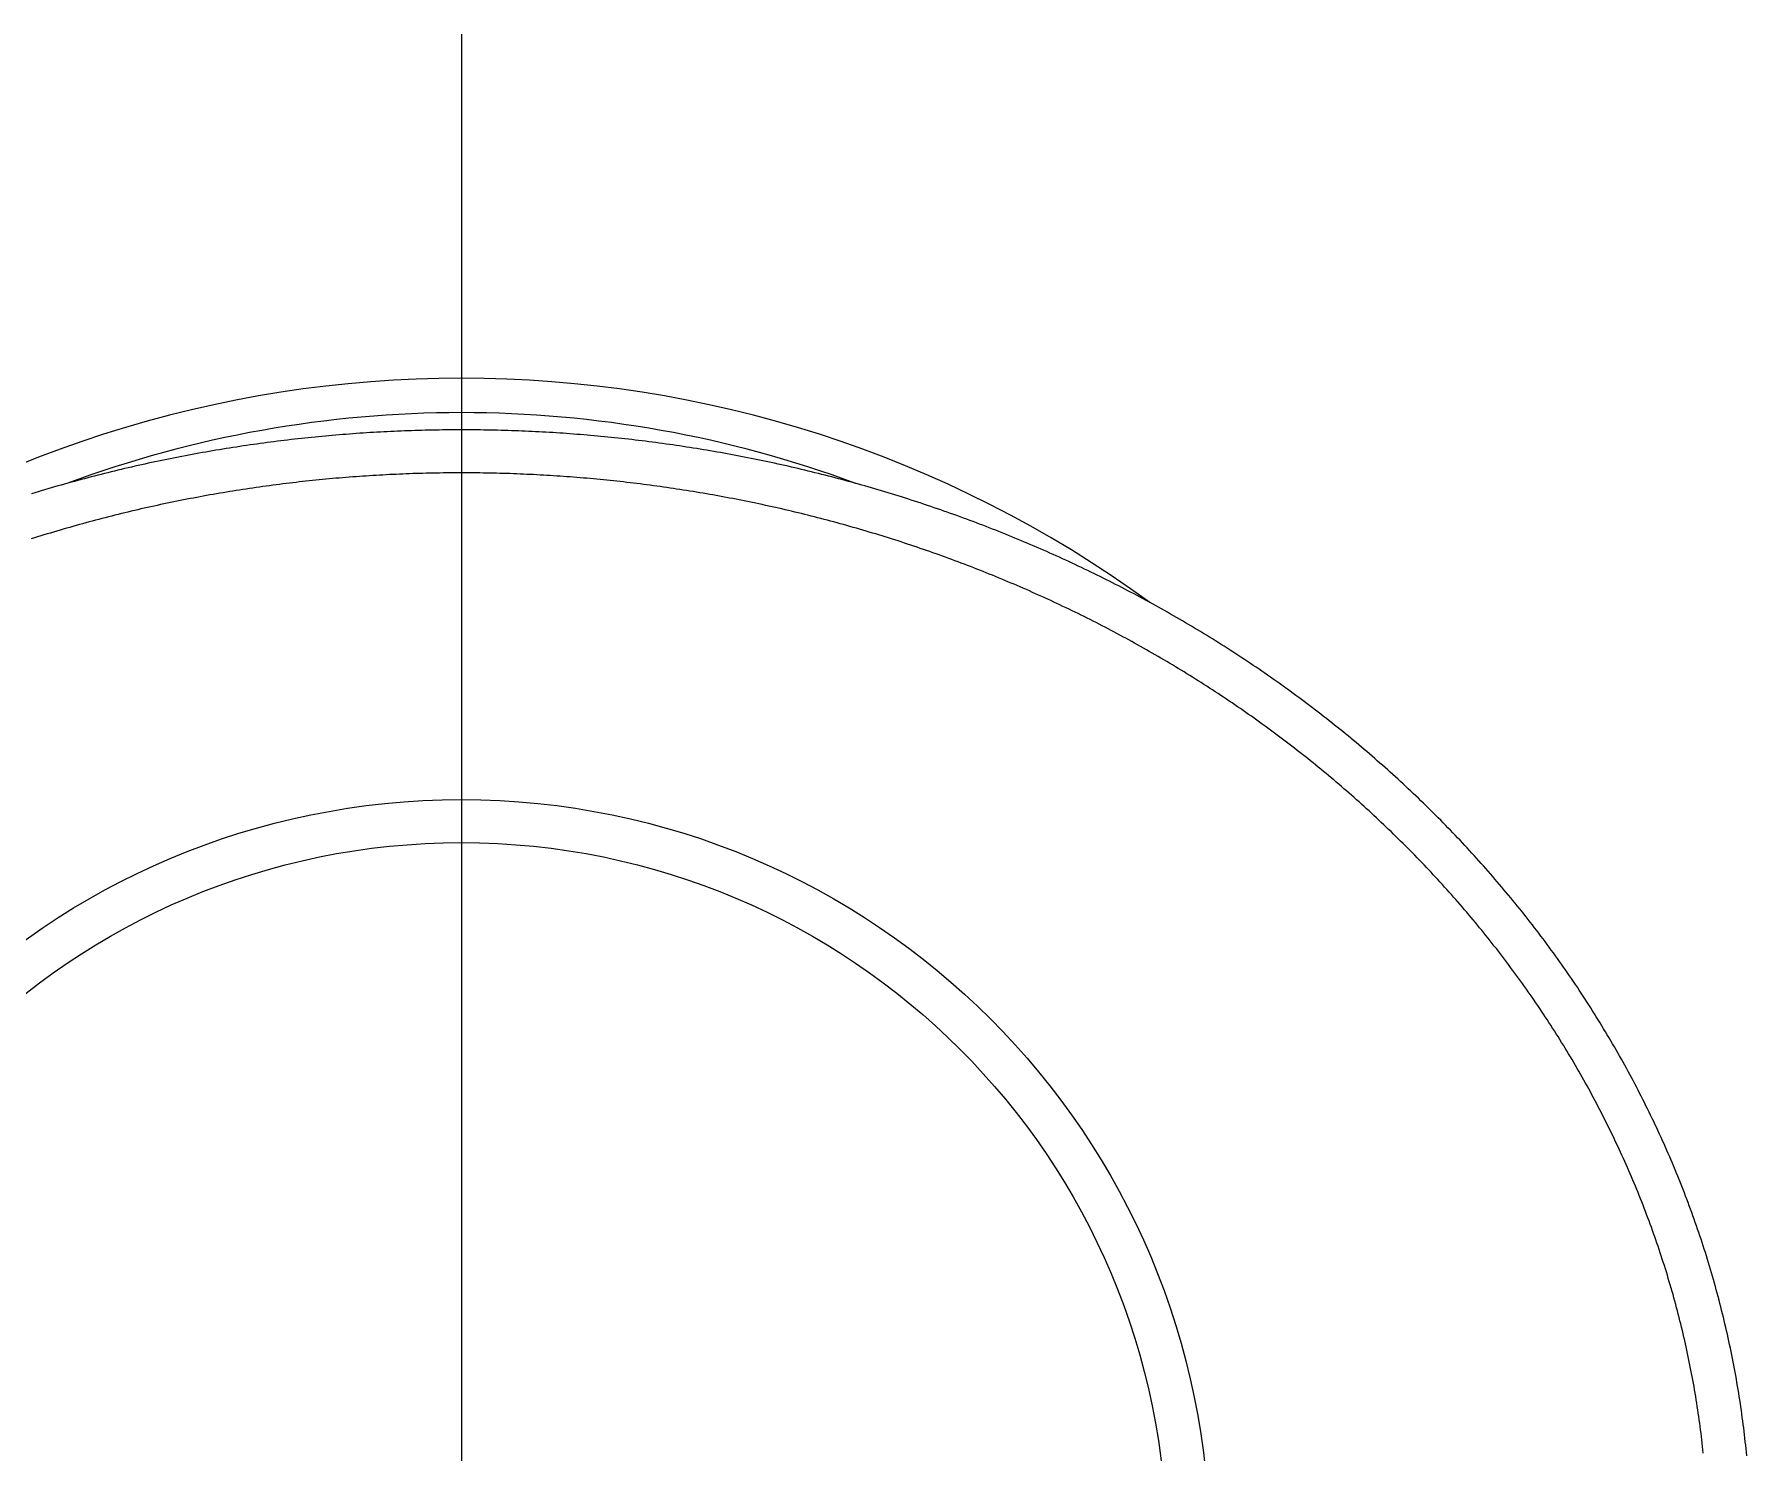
# Model space of a CAD drawing. Extents: x -10.3 to 60, y -18.9 to 31.6.
# Drawn here: x 48.04 to 58, y 23.35 to 31.6 of the extents above; entities that cross this region are included whole.
import ezdxf

# ---------------------------------------------------------------- set-up
doc = ezdxf.new("R2010")
doc.units = 0
doc.linetypes.add('CENTER', pattern=[50.8, 31.75, -6.35, 6.35, -6.35])
doc.layers.get('0').update_dxf_attribs({"linetype": 'CONTINUOUS'})
doc.layers.add('CENTER', color=1, linetype='CENTER')

msp = doc.modelspace()

# ---------------------------------------------------------------- linework, layer by layer
at = {"color": 7}
for points in [[(57.9962, 23.3353, 0), (57.9943, 23.3556, 0), (57.9922, 23.3759, 0), (57.9901, 23.3962, 0), (57.9879, 23.4166, 0), (57.9856, 23.4369, 0), (57.9833, 23.4572, 0), (57.9809, 23.4775, 0), (57.9784, 23.4978, 0), (57.9758, 23.518, 0), (57.9732, 23.5383, 0), (57.9705, 23.5586, 0), (57.9677, 23.5788, 0), (57.9648, 23.5991, 0), (57.9619, 23.6193, 0), (57.9589, 23.6396, 0), (57.9558, 23.6598, 0), (57.9527, 23.68, 0), (57.9494, 23.7002, 0), (57.9461, 23.7204, 0), (57.9428, 23.7406, 0), (57.9393, 23.7607, 0), (57.9358, 23.7809, 0), (57.9322, 23.8011, 0), (57.9285, 23.8212, 0), (57.9248, 23.8413, 0), (57.921, 23.8614, 0), (57.9171, 23.8815, 0), (57.9132, 23.9016, 0), (57.9091, 23.9217, 0), (57.9051, 23.9418, 0), (57.9009, 23.9618, 0), (57.8966, 23.9818, 0), (57.8923, 24.0019, 0), (57.888, 24.0219, 0), (57.8835, 24.0419, 0), (57.879, 24.0618, 0), (57.8744, 24.0818, 0), (57.8697, 24.1017, 0), (57.865, 24.1217, 0), (57.8602, 24.1416, 0), (57.8553, 24.1615, 0), (57.8503, 24.1814, 0), (57.8453, 24.2012, 0), (57.8402, 24.2211, 0), (57.835, 24.2409, 0), (57.8298, 24.2607, 0), (57.8245, 24.2805, 0), (57.8191, 24.3003, 0), (57.8137, 24.32, 0), (57.8082, 24.3398, 0), (57.8026, 24.3595, 0), (57.7969, 24.3792, 0), (57.7912, 24.3989, 0), (57.7854, 24.4186, 0), (57.7796, 24.4382, 0), (57.7736, 24.4578, 0), (57.7676, 24.4774, 0), (57.7616, 24.497, 0), (57.7554, 24.5166, 0), (57.7492, 24.5361, 0), (57.7429, 24.5556, 0), (57.7366, 24.5751, 0), (57.7302, 24.5946, 0), (57.7237, 24.614, 0), (57.7172, 24.6335, 0), (57.7105, 24.6529, 0), (57.7039, 24.6723, 0), (57.6971, 24.6916, 0), (57.6903, 24.711, 0), (57.6834, 24.7303, 0), (57.6764, 24.7495, 0), (57.6694, 24.7688, 0), (57.6623, 24.788, 0), (57.6552, 24.8073, 0), (57.6479, 24.8264, 0), (57.6406, 24.8456, 0), (57.6333, 24.8647, 0), (57.6258, 24.8838, 0), (57.6184, 24.9029, 0), (57.6108, 24.922, 0), (57.6032, 24.941, 0), (57.5955, 24.96, 0), (57.5877, 24.979, 0), (57.5799, 24.9979, 0), (57.572, 25.0168, 0), (57.5641, 25.0357, 0), (57.5561, 25.0546, 0), (57.548, 25.0734, 0), (57.5398, 25.0922, 0), (57.5316, 25.111, 0), (57.5234, 25.1297, 0), (57.515, 25.1485, 0), (57.5066, 25.1671, 0), (57.4982, 25.1858, 0), (57.4897, 25.2044, 0), (57.4811, 25.223, 0), (57.4724, 25.2416, 0), (57.4637, 25.2601, 0), (57.455, 25.2786, 0), (57.4461, 25.2971, 0), (57.4372, 25.3155, 0), (57.4283, 25.3339, 0), (57.4193, 25.3523, 0), (57.4102, 25.3707, 0), (57.401, 25.389, 0), (57.3918, 25.4072, 0), (57.3826, 25.4255, 0), (57.3733, 25.4437, 0), (57.3639, 25.4619, 0), (57.3545, 25.48, 0), (57.345, 25.4982, 0), (57.3354, 25.5162, 0), (57.3258, 25.5343, 0), (57.3161, 25.5523, 0), (57.3064, 25.5703, 0), (57.2966, 25.5882, 0), (57.2867, 25.6061, 0), (57.2768, 25.624, 0), (57.2669, 25.6418, 0), (57.2569, 25.6596, 0), (57.2468, 25.6774, 0), (57.2366, 25.6951, 0), (57.2265, 25.7128, 0), (57.2162, 25.7305, 0), (57.2059, 25.7481, 0), (57.1955, 25.7657, 0), (57.1851, 25.7833, 0), (57.1746, 25.8008, 0), (57.1641, 25.8182, 0), (57.1535, 25.8357, 0), (57.1429, 25.8531, 0), (57.1322, 25.8704, 0), (57.1214, 25.8878, 0), (57.1106, 25.9051, 0), (57.0998, 25.9223, 0), (57.0889, 25.9395, 0), (57.0779, 25.9567, 0), (57.0669, 25.9738, 0), (57.0558, 25.9909, 0), (57.0447, 26.0079, 0), (57.0335, 26.025, 0), (57.0223, 26.0419, 0), (57.011, 26.0589, 0), (56.9997, 26.0757, 0), (56.9883, 26.0926, 0), (56.9768, 26.1094, 0), (56.9654, 26.1262, 0), (56.9538, 26.1429, 0), (56.9422, 26.1596, 0), (56.9306, 26.1763, 0), (56.9189, 26.1929, 0), (56.9072, 26.2095, 0), (56.8954, 26.226, 0), (56.8835, 26.2425, 0), (56.8716, 26.259, 0), (56.8597, 26.2754, 0), (56.8477, 26.2918, 0), (56.8356, 26.3081, 0), (56.8235, 26.3244, 0), (56.8114, 26.3407, 0), (56.7992, 26.3569, 0), (56.787, 26.373, 0), (56.7747, 26.3892, 0), (56.7623, 26.4053, 0), (56.7499, 26.4213, 0), (56.7375, 26.4374, 0), (56.725, 26.4533, 0), (56.7125, 26.4693, 0), (56.6999, 26.4852, 0), (56.6873, 26.501, 0), (56.6746, 26.5168, 0), (56.6619, 26.5326, 0), (56.6491, 26.5483, 0), (56.6363, 26.564, 0), (56.6234, 26.5797, 0), (56.6105, 26.5953, 0), (56.5975, 26.6109, 0), (56.5845, 26.6264, 0), (56.5715, 26.6419, 0), (56.5584, 26.6573, 0), (56.5452, 26.6727, 0), (56.532, 26.6881, 0), (56.5188, 26.7034, 0), (56.5055, 26.7187, 0), (56.4922, 26.7339, 0), (56.4788, 26.7491, 0), (56.4654, 26.7643, 0), (56.4519, 26.7794, 0), (56.4384, 26.7945, 0), (56.4248, 26.8095, 0), (56.4112, 26.8245, 0), (56.3976, 26.8395, 0), (56.3839, 26.8544, 0), (56.3702, 26.8692, 0), (56.3564, 26.8841, 0), (56.3426, 26.8989, 0), (56.3287, 26.9136, 0), (56.3148, 26.9283, 0), (56.3009, 26.943, 0), (56.2869, 26.9576, 0), (56.2728, 26.9722, 0), (56.2587, 26.9867, 0), (56.2446, 27.0012, 0), (56.2305, 27.0156, 0), (56.2163, 27.03, 0), (56.202, 27.0444, 0), (56.1877, 27.0587, 0), (56.1734, 27.073, 0), (56.159, 27.0872, 0), (56.1446, 27.1014, 0), (56.1301, 27.1156, 0), (56.1156, 27.1297, 0), (56.1011, 27.1438, 0), (56.0865, 27.1578, 0), (56.0719, 27.1718, 0), (56.0572, 27.1857, 0), (56.0425, 27.1996, 0), (56.0278, 27.2135, 0), (56.013, 27.2273, 0), (55.9982, 27.2411, 0), (55.9833, 27.2548, 0), (55.9684, 27.2685, 0), (55.9535, 27.2821, 0), (55.9385, 27.2957, 0), (55.9235, 27.3093, 0), (55.9084, 27.3228, 0), (55.8933, 27.3362, 0), (55.8782, 27.3497, 0), (55.863, 27.363, 0), (55.8478, 27.3764, 0), (55.8325, 27.3897, 0), (55.8172, 27.4029, 0), (55.8019, 27.4161, 0), (55.7865, 27.4293, 0), (55.7711, 27.4424, 0), (55.7557, 27.4555, 0), (55.7402, 27.4685, 0), (55.7247, 27.4815, 0), (55.7092, 27.4944, 0), (55.6936, 27.5073, 0), (55.678, 27.5202, 0), (55.6623, 27.533, 0), (55.6466, 27.5458, 0), (55.6309, 27.5585, 0), (55.6151, 27.5712, 0), (55.5993, 27.5838, 0), (55.5835, 27.5964, 0), (55.5676, 27.6089, 0), (55.5517, 27.6214, 0), (55.5358, 27.6339, 0), (55.5198, 27.6463, 0), (55.5038, 27.6587, 0), (55.4877, 27.671, 0), (55.4716, 27.6833, 0), (55.4555, 27.6955, 0), (55.4394, 27.7077, 0), (55.4232, 27.7198, 0), (55.407, 27.7319, 0), (55.3907, 27.744, 0), (55.3745, 27.756, 0), (55.3582, 27.768, 0), (55.3418, 27.7799, 0), (55.3254, 27.7918, 0), (55.309, 27.8036, 0), (55.2926, 27.8154, 0), (55.2761, 27.8271, 0), (55.2596, 27.8388, 0), (55.2431, 27.8504, 0), (55.2265, 27.862, 0), (55.2099, 27.8736, 0), (55.1933, 27.8851, 0), (55.1766, 27.8966, 0), (55.1599, 27.908, 0), (55.1432, 27.9194, 0), (55.1264, 27.9307, 0), (55.1096, 27.942, 0), (55.0928, 27.9532, 0), (55.076, 27.9644, 0), (55.0591, 27.9755, 0), (55.0422, 27.9866, 0), (55.0253, 27.9977, 0), (55.0083, 28.0087, 0), (54.9913, 28.0196, 0), (54.9743, 28.0306, 0), (54.9573, 28.0414, 0), (54.9402, 28.0522, 0), (54.9231, 28.063, 0), (54.906, 28.0737, 0), (54.8888, 28.0844, 0), (54.8716, 28.0951, 0), (54.8544, 28.1056, 0), (54.8372, 28.1162, 0), (54.8199, 28.1267, 0), (54.8026, 28.1371, 0), (54.7853, 28.1475, 0), (54.7679, 28.1579, 0), (54.7506, 28.1682, 0), (54.7332, 28.1785, 0), (54.7157, 28.1887, 0), (54.6983, 28.1989, 0), (54.6808, 28.209, 0), (54.6633, 28.2191, 0), (54.6458, 28.2291, 0), (54.6282, 28.2391, 0), (54.6106, 28.249, 0), (54.593, 28.2589, 0), (54.5754, 28.2687, 0), (54.5577, 28.2785, 0), (54.5401, 28.2883, 0), (54.5224, 28.298, 0), (54.5046, 28.3077, 0), (54.4869, 28.3173, 0), (54.4691, 28.3268, 0), (54.4513, 28.3364, 0), (54.4335, 28.3458, 0), (54.4157, 28.3552, 0), (54.3978, 28.3646, 0), (54.3799, 28.374, 0), (54.362, 28.3832, 0), (54.3441, 28.3925, 0), (54.3261, 28.4017, 0), (54.3081, 28.4108, 0), (54.2901, 28.4199, 0), (54.2721, 28.4289, 0), (54.2541, 28.4379, 0), (54.236, 28.4469, 0), (54.2179, 28.4558, 0), (54.1998, 28.4647, 0), (54.1817, 28.4735, 0), (54.1636, 28.4822, 0), (54.1454, 28.491, 0), (54.1272, 28.4996, 0), (54.109, 28.5083, 0), (54.0908, 28.5168, 0), (54.0725, 28.5254, 0), (54.0542, 28.5338, 0), (54.036, 28.5423, 0), (54.0177, 28.5507, 0), (53.9993, 28.559, 0), (53.981, 28.5673, 0), (53.9626, 28.5756, 0), (53.9442, 28.5837, 0), (53.9258, 28.5919, 0), (53.9074, 28.6, 0), (53.889, 28.6081, 0), (53.8705, 28.6161, 0), (53.8521, 28.624, 0), (53.8336, 28.6319, 0), (53.8151, 28.6398, 0), (53.7965, 28.6476, 0), (53.778, 28.6554, 0), (53.7594, 28.6631, 0), (53.7408, 28.6708, 0), (53.7222, 28.6785, 0), (53.7036, 28.686, 0), (53.685, 28.6936, 0), (53.6663, 28.7011, 0), (53.6477, 28.7085, 0), (53.629, 28.7159, 0), (53.6103, 28.7233, 0), (53.5915, 28.7306, 0), (53.5728, 28.7378, 0), (53.554, 28.7451, 0), (53.5353, 28.7522, 0), (53.5165, 28.7593, 0), (53.4977, 28.7664, 0), (53.4789, 28.7734, 0), (53.46, 28.7804, 0), (53.4412, 28.7873, 0), (53.4223, 28.7942, 0), (53.4034, 28.8011, 0), (53.3845, 28.8079, 0), (53.3656, 28.8146, 0), (53.3467, 28.8213, 0), (53.3277, 28.828, 0), (53.3087, 28.8346, 0), (53.2898, 28.8411, 0), (53.2708, 28.8476, 0), (53.2518, 28.8541, 0), (53.2327, 28.8605, 0), (53.2137, 28.8669, 0), (53.1946, 28.8732, 0), (53.1756, 28.8795, 0), (53.1565, 28.8857, 0), (53.1374, 28.8919, 0), (53.1183, 28.898, 0), (53.0991, 28.9041, 0), (53.08, 28.9102, 0), (53.0608, 28.9162, 0), (53.0417, 28.9221, 0), (53.0225, 28.928, 0), (53.0033, 28.9339, 0), (52.9841, 28.9397, 0), (52.9649, 28.9455, 0), (52.9456, 28.9512, 0), (52.9264, 28.9569, 0), (52.9071, 28.9625, 0), (52.8878, 28.9681, 0), (52.8685, 28.9736, 0), (52.8492, 28.9791, 0), (52.8299, 28.9845, 0), (52.8106, 28.9899, 0), (52.7913, 28.9953, 0), (52.7719, 29.0006, 0), (52.7525, 29.0058, 0), (52.7332, 29.011, 0), (52.7138, 29.0162, 0), (52.6944, 29.0213, 0), (52.675, 29.0264, 0), (52.6555, 29.0314, 0), (52.6361, 29.0364, 0), (52.6166, 29.0413, 0), (52.5972, 29.0462, 0), (52.5777, 29.051, 0), (52.5582, 29.0558, 0), (52.5387, 29.0605, 0), (52.5192, 29.0652, 0), (52.4997, 29.0699, 0), (52.4802, 29.0745, 0), (52.4607, 29.079, 0), (52.4411, 29.0835, 0), (52.4216, 29.088, 0), (52.402, 29.0924, 0), (52.3824, 29.0968, 0), (52.3628, 29.1011, 0), (52.3432, 29.1054, 0), (52.3236, 29.1096, 0), (52.304, 29.1138, 0), (52.2844, 29.1179, 0), (52.2647, 29.122, 0), (52.2451, 29.1261, 0), (52.2254, 29.1301, 0), (52.2058, 29.134, 0), (52.1861, 29.1379, 0), (52.1664, 29.1418, 0), (52.1467, 29.1456, 0), (52.127, 29.1494, 0), (52.1073, 29.1531, 0), (52.0876, 29.1568, 0), (52.0678, 29.1604, 0), (52.0481, 29.164, 0), (52.0284, 29.1675, 0), (52.0086, 29.171, 0), (51.9889, 29.1744, 0), (51.9691, 29.1778, 0), (51.9493, 29.1812, 0), (51.9295, 29.1845, 0), (51.9097, 29.1877, 0), (51.8899, 29.1909, 0), (51.8701, 29.1941, 0), (51.8503, 29.1972, 0), (51.8305, 29.2003, 0), (51.8107, 29.2033, 0), (51.7908, 29.2063, 0), (51.771, 29.2092, 0), (51.7511, 29.2121, 0), (51.7313, 29.2149, 0), (51.7114, 29.2177, 0), (51.6915, 29.2204, 0), (51.6717, 29.2231, 0), (51.6518, 29.2258, 0), (51.6319, 29.2284, 0), (51.612, 29.231, 0), (51.5921, 29.2335, 0), (51.5722, 29.2359, 0), (51.5523, 29.2383, 0), (51.5324, 29.2407, 0), (51.5124, 29.243, 0), (51.4925, 29.2453, 0), (51.4726, 29.2476, 0), (51.4526, 29.2497, 0), (51.4327, 29.2519, 0), (51.4128, 29.254, 0), (51.3928, 29.256, 0), (51.3728, 29.258, 0), (51.3529, 29.26, 0), (51.3329, 29.2619, 0), (51.3129, 29.2637, 0), (51.293, 29.2655, 0), (51.273, 29.2673, 0), (51.253, 29.269, 0), (51.233, 29.2707, 0), (51.213, 29.2723, 0), (51.193, 29.2739, 0), (51.173, 29.2754, 0), (51.153, 29.2769, 0), (51.133, 29.2784, 0), (51.113, 29.2798, 0), (51.093, 29.2811, 0), (51.073, 29.2824, 0), (51.053, 29.2837, 0), (51.0329, 29.2849, 0), (51.0129, 29.286, 0), (50.9929, 29.2872, 0), (50.9729, 29.2882, 0), (50.9528, 29.2893, 0), (50.9328, 29.2902, 0), (50.9127, 29.2912, 0), (50.8927, 29.292, 0), (50.8727, 29.2929, 0), (50.8526, 29.2937, 0), (50.8326, 29.2944, 0), (50.8125, 29.2951, 0), (50.7925, 29.2958, 0), (50.7724, 29.2964, 0), (50.7524, 29.2969, 0), (50.7323, 29.2974, 0), (50.7123, 29.2979, 0), (50.6922, 29.2983, 0), (50.6722, 29.2987, 0), (50.6521, 29.299, 0), (50.632, 29.2993, 0), (50.612, 29.2995, 0), (50.5919, 29.2997, 0), (50.5719, 29.2999, 0), (50.5518, 29.2999, 0), (50.5318, 29.3, 0), (50.5117, 29.3, 0), (50.4916, 29.2999, 0), (50.4716, 29.2999, 0), (50.4515, 29.2997, 0), (50.4315, 29.2995, 0), (50.4114, 29.2993, 0), (50.3913, 29.299, 0), (50.3713, 29.2987, 0), (50.3512, 29.2983, 0), (50.3312, 29.2979, 0), (50.3111, 29.2974, 0), (50.2911, 29.2969, 0), (50.271, 29.2964, 0), (50.251, 29.2958, 0), (50.2309, 29.2951, 0), (50.2109, 29.2944, 0), (50.1908, 29.2937, 0), (50.1708, 29.2929, 0), (50.1507, 29.292, 0), (50.1307, 29.2912, 0), (50.1107, 29.2902, 0), (50.0906, 29.2893, 0), (50.0706, 29.2882, 0), (50.0506, 29.2872, 0), (50.0305, 29.286, 0), (50.0105, 29.2849, 0), (49.9905, 29.2837, 0), (49.9705, 29.2824, 0), (49.9505, 29.2811, 0), (49.9304, 29.2798, 0), (49.9104, 29.2784, 0), (49.8904, 29.2769, 0), (49.8704, 29.2754, 0), (49.8504, 29.2739, 0), (49.8304, 29.2723, 0), (49.8104, 29.2707, 0), (49.7904, 29.269, 0), (49.7705, 29.2673, 0), (49.7505, 29.2655, 0), (49.7305, 29.2637, 0), (49.7105, 29.2619, 0), (49.6906, 29.26, 0), (49.6706, 29.258, 0), (49.6506, 29.256, 0), (49.6307, 29.254, 0), (49.6107, 29.2519, 0), (49.5908, 29.2497, 0), (49.5709, 29.2475, 0), (49.5509, 29.2453, 0), (49.531, 29.243, 0), (49.5111, 29.2407, 0), (49.4912, 29.2383, 0), (49.4712, 29.2359, 0), (49.4513, 29.2335, 0), (49.4314, 29.231, 0), (49.4115, 29.2284, 0), (49.3917, 29.2258, 0), (49.3718, 29.2231, 0), (49.3519, 29.2204, 0), (49.332, 29.2177, 0), (49.3122, 29.2149, 0), (49.2923, 29.2121, 0), (49.2725, 29.2092, 0), (49.2526, 29.2063, 0), (49.2328, 29.2033, 0), (49.213, 29.2003, 0), (49.1931, 29.1972, 0), (49.1733, 29.1941, 0), (49.1535, 29.1909, 0), (49.1337, 29.1877, 0), (49.1139, 29.1845, 0), (49.0941, 29.1812, 0), (49.0744, 29.1778, 0), (49.0546, 29.1744, 0), (49.0348, 29.171, 0), (49.0151, 29.1675, 0), (48.9953, 29.164, 0), (48.9756, 29.1604, 0), (48.9559, 29.1568, 0), (48.9362, 29.1531, 0), (48.9164, 29.1494, 0), (48.8967, 29.1456, 0), (48.877, 29.1418, 0), (48.8574, 29.1379, 0), (48.8377, 29.134, 0), (48.818, 29.1301, 0), (48.7984, 29.1261, 0), (48.7787, 29.122, 0), (48.7591, 29.1179, 0), (48.7395, 29.1138, 0), (48.7198, 29.1096, 0), (48.7002, 29.1054, 0), (48.6806, 29.1011, 0), (48.661, 29.0968, 0), (48.6415, 29.0924, 0), (48.6219, 29.088, 0), (48.6023, 29.0835, 0), (48.5828, 29.079, 0), (48.5633, 29.0745, 0), (48.5437, 29.0699, 0), (48.5242, 29.0652, 0), (48.5047, 29.0605, 0), (48.4852, 29.0558, 0), (48.4657, 29.051, 0), (48.4463, 29.0462, 0), (48.4268, 29.0413, 0), (48.4074, 29.0364, 0), (48.3879, 29.0314, 0), (48.3685, 29.0264, 0), (48.3491, 29.0213, 0), (48.3297, 29.0162, 0), (48.3103, 29.011, 0), (48.2909, 29.0058, 0), (48.2715, 29.0006, 0), (48.2522, 28.9953, 0), (48.2329, 28.9899, 0), (48.2135, 28.9845, 0), (48.1942, 28.9791, 0), (48.1749, 28.9736, 0), (48.1556, 28.9681, 0), (48.1363, 28.9625, 0), (48.1171, 28.9569, 0), (48.0978, 28.9512, 0), (48.0786, 28.9455, 0), (48.0594, 28.9397, 0), (48.0402, 28.9339, 0), (48.021, 28.928, 0)], [(57.7435, 23.3504, 0), (57.7415, 23.3698, 0), (57.7394, 23.3892, 0), (57.7372, 23.4086, 0), (57.735, 23.4281, 0), (57.7327, 23.4475, 0), (57.7303, 23.4668, 0), (57.7279, 23.4862, 0), (57.7253, 23.5056, 0), (57.7227, 23.525, 0), (57.7201, 23.5444, 0), (57.7173, 23.5637, 0), (57.7145, 23.5831, 0), (57.7117, 23.6024, 0), (57.7087, 23.6217, 0), (57.7057, 23.6411, 0), (57.7026, 23.6604, 0), (57.6995, 23.6797, 0), (57.6963, 23.699, 0), (57.693, 23.7183, 0), (57.6896, 23.7375, 0), (57.6862, 23.7568, 0), (57.6827, 23.7761, 0), (57.6791, 23.7953, 0), (57.6754, 23.8145, 0), (57.6717, 23.8338, 0), (57.668, 23.853, 0), (57.6641, 23.8722, 0), (57.6602, 23.8913, 0), (57.6562, 23.9105, 0), (57.6522, 23.9297, 0), (57.648, 23.9488, 0), (57.6438, 23.968, 0), (57.6396, 23.9871, 0), (57.6352, 24.0062, 0), (57.6309, 24.0253, 0), (57.6264, 24.0444, 0), (57.6219, 24.0634, 0), (57.6173, 24.0825, 0), (57.6126, 24.1015, 0), (57.6078, 24.1205, 0), (57.603, 24.1395, 0), (57.5982, 24.1585, 0), (57.5932, 24.1775, 0), (57.5882, 24.1964, 0), (57.5832, 24.2154, 0), (57.578, 24.2343, 0), (57.5728, 24.2532, 0), (57.5675, 24.2721, 0), (57.5622, 24.291, 0), (57.5568, 24.3098, 0), (57.5513, 24.3286, 0), (57.5458, 24.3475, 0), (57.5401, 24.3663, 0), (57.5345, 24.385, 0), (57.5287, 24.4038, 0), (57.5229, 24.4225, 0), (57.517, 24.4413, 0), (57.5111, 24.46, 0), (57.5051, 24.4786, 0), (57.499, 24.4973, 0), (57.4929, 24.5159, 0), (57.4867, 24.5346, 0), (57.4804, 24.5532, 0), (57.4741, 24.5717, 0), (57.4677, 24.5903, 0), (57.4612, 24.6088, 0), (57.4547, 24.6273, 0), (57.4481, 24.6458, 0), (57.4414, 24.6643, 0), (57.4347, 24.6827, 0), (57.4279, 24.7012, 0), (57.421, 24.7196, 0), (57.4141, 24.7379, 0), (57.4071, 24.7563, 0), (57.4001, 24.7746, 0), (57.393, 24.7929, 0), (57.3858, 24.8112, 0), (57.3786, 24.8294, 0), (57.3713, 24.8477, 0), (57.3639, 24.8659, 0), (57.3565, 24.884, 0), (57.349, 24.9022, 0), (57.3414, 24.9203, 0), (57.3338, 24.9384, 0), (57.3261, 24.9565, 0), (57.3184, 24.9745, 0), (57.3106, 24.9925, 0), (57.3027, 25.0105, 0), (57.2948, 25.0285, 0), (57.2868, 25.0464, 0), (57.2788, 25.0643, 0), (57.2707, 25.0822, 0), (57.2625, 25.1001, 0), (57.2543, 25.1179, 0), (57.246, 25.1357, 0), (57.2376, 25.1534, 0), (57.2292, 25.1712, 0), (57.2208, 25.1889, 0), (57.2122, 25.2066, 0), (57.2036, 25.2242, 0), (57.195, 25.2418, 0), (57.1863, 25.2594, 0), (57.1775, 25.277, 0), (57.1687, 25.2945, 0), (57.1598, 25.312, 0), (57.1509, 25.3295, 0), (57.1419, 25.3469, 0), (57.1329, 25.3643, 0), (57.1237, 25.3817, 0), (57.1146, 25.399, 0), (57.1054, 25.4164, 0), (57.0961, 25.4336, 0), (57.0867, 25.4509, 0), (57.0774, 25.4681, 0), (57.0679, 25.4853, 0), (57.0584, 25.5024, 0), (57.0488, 25.5195, 0), (57.0392, 25.5366, 0), (57.0296, 25.5537, 0), (57.0198, 25.5707, 0), (57.01, 25.5877, 0), (57.0002, 25.6046, 0), (56.9903, 25.6215, 0), (56.9804, 25.6384, 0), (56.9704, 25.6553, 0), (56.9603, 25.6721, 0), (56.9502, 25.6888, 0), (56.9401, 25.7056, 0), (56.9298, 25.7223, 0), (56.9196, 25.739, 0), (56.9092, 25.7556, 0), (56.8989, 25.7722, 0), (56.8884, 25.7887, 0), (56.878, 25.8053, 0), (56.8674, 25.8218, 0), (56.8569, 25.8382, 0), (56.8462, 25.8546, 0), (56.8355, 25.871, 0), (56.8248, 25.8873, 0), (56.814, 25.9036, 0), (56.8032, 25.9199, 0), (56.7923, 25.9361, 0), (56.7814, 25.9523, 0), (56.7704, 25.9685, 0), (56.7593, 25.9846, 0), (56.7482, 26.0007, 0), (56.7371, 26.0167, 0), (56.7259, 26.0327, 0), (56.7147, 26.0487, 0), (56.7034, 26.0646, 0), (56.6921, 26.0805, 0), (56.6807, 26.0964, 0), (56.6692, 26.1122, 0), (56.6578, 26.128, 0), (56.6462, 26.1437, 0), (56.6346, 26.1594, 0), (56.623, 26.1751, 0), (56.6113, 26.1907, 0), (56.5996, 26.2063, 0), (56.5878, 26.2219, 0), (56.576, 26.2374, 0), (56.5642, 26.2529, 0), (56.5522, 26.2683, 0), (56.5403, 26.2837, 0), (56.5283, 26.2991, 0), (56.5162, 26.3144, 0), (56.5041, 26.3297, 0), (56.492, 26.3449, 0), (56.4798, 26.3602, 0), (56.4675, 26.3753, 0), (56.4552, 26.3905, 0), (56.4429, 26.4056, 0), (56.4305, 26.4206, 0), (56.4181, 26.4356, 0), (56.4056, 26.4506, 0), (56.3931, 26.4656, 0), (56.3805, 26.4805, 0), (56.3679, 26.4953, 0), (56.3553, 26.5102, 0), (56.3426, 26.5249, 0), (56.3298, 26.5397, 0), (56.3171, 26.5544, 0), (56.3042, 26.5691, 0), (56.2913, 26.5837, 0), (56.2784, 26.5983, 0), (56.2655, 26.6129, 0), (56.2525, 26.6274, 0), (56.2394, 26.6418, 0), (56.2263, 26.6563, 0), (56.2132, 26.6707, 0), (56.2, 26.685, 0), (56.1868, 26.6994, 0), (56.1735, 26.7136, 0), (56.1602, 26.7279, 0), (56.1468, 26.7421, 0), (56.1334, 26.7562, 0), (56.12, 26.7704, 0), (56.1065, 26.7844, 0), (56.093, 26.7985, 0), (56.0794, 26.8125, 0), (56.0658, 26.8264, 0), (56.0522, 26.8404, 0), (56.0385, 26.8542, 0), (56.0248, 26.8681, 0), (56.011, 26.8819, 0), (55.9972, 26.8957, 0), (55.9833, 26.9094, 0), (55.9694, 26.9231, 0), (55.9555, 26.9367, 0), (55.9415, 26.9503, 0), (55.9275, 26.9639, 0), (55.9135, 26.9774, 0), (55.8994, 26.9909, 0), (55.8852, 27.0043, 0), (55.871, 27.0177, 0), (55.8568, 27.0311, 0), (55.8426, 27.0444, 0), (55.8283, 27.0576, 0), (55.814, 27.0709, 0), (55.7996, 27.0841, 0), (55.7852, 27.0972, 0), (55.7707, 27.1103, 0), (55.7562, 27.1234, 0), (55.7417, 27.1364, 0), (55.7272, 27.1494, 0), (55.7126, 27.1624, 0), (55.6979, 27.1753, 0), (55.6832, 27.1881, 0), (55.6685, 27.201, 0), (55.6538, 27.2138, 0), (55.639, 27.2265, 0), (55.6242, 27.2392, 0), (55.6093, 27.2519, 0), (55.5944, 27.2645, 0), (55.5795, 27.277, 0), (55.5645, 27.2896, 0), (55.5495, 27.3021, 0), (55.5345, 27.3145, 0), (55.5194, 27.3269, 0), (55.5043, 27.3393, 0), (55.4891, 27.3516, 0), (55.4739, 27.3639, 0), (55.4587, 27.3761, 0), (55.4435, 27.3883, 0), (55.4282, 27.4005, 0), (55.4129, 27.4126, 0), (55.3975, 27.4247, 0), (55.3821, 27.4367, 0), (55.3667, 27.4487, 0), (55.3512, 27.4606, 0), (55.3357, 27.4725, 0), (55.3202, 27.4844, 0), (55.3046, 27.4962, 0), (55.2891, 27.5079, 0), (55.2734, 27.5197, 0), (55.2578, 27.5314, 0), (55.2421, 27.543, 0), (55.2263, 27.5546, 0), (55.2106, 27.5662, 0), (55.1948, 27.5777, 0), (55.179, 27.5891, 0), (55.1631, 27.6006, 0), (55.1472, 27.6119, 0), (55.1313, 27.6233, 0), (55.1154, 27.6346, 0), (55.0994, 27.6458, 0), (55.0834, 27.657, 0), (55.0673, 27.6682, 0), (55.0513, 27.6793, 0), (55.0352, 27.6904, 0), (55.019, 27.7015, 0), (55.0029, 27.7124, 0), (54.9867, 27.7234, 0), (54.9705, 27.7343, 0), (54.9542, 27.7452, 0), (54.9379, 27.756, 0), (54.9216, 27.7667, 0), (54.9053, 27.7775, 0), (54.8889, 27.7881, 0), (54.8725, 27.7988, 0), (54.8561, 27.8094, 0), (54.8396, 27.8199, 0), (54.8232, 27.8304, 0), (54.8066, 27.8409, 0), (54.7901, 27.8513, 0), (54.7735, 27.8617, 0), (54.7569, 27.872, 0), (54.7403, 27.8823, 0), (54.7237, 27.8925, 0), (54.707, 27.9027, 0), (54.6903, 27.9129, 0), (54.6736, 27.923, 0), (54.6568, 27.9331, 0), (54.64, 27.9431, 0), (54.6232, 27.953, 0), (54.6064, 27.963, 0), (54.5896, 27.9729, 0), (54.5727, 27.9827, 0), (54.5558, 27.9925, 0), (54.5388, 28.0022, 0), (54.5219, 28.0119, 0), (54.5049, 28.0216, 0), (54.4879, 28.0312, 0), (54.4708, 28.0408, 0), (54.4538, 28.0503, 0), (54.4367, 28.0598, 0), (54.4196, 28.0692, 0), (54.4025, 28.0786, 0), (54.3853, 28.088, 0), (54.3681, 28.0973, 0), (54.3509, 28.1065, 0), (54.3337, 28.1157, 0), (54.3165, 28.1249, 0), (54.2992, 28.134, 0), (54.2819, 28.1431, 0), (54.2646, 28.1521, 0), (54.2473, 28.1611, 0), (54.2299, 28.1701, 0), (54.2125, 28.179, 0), (54.1951, 28.1878, 0), (54.1777, 28.1966, 0), (54.1602, 28.2054, 0), (54.1428, 28.2141, 0), (54.1253, 28.2228, 0), (54.1078, 28.2314, 0), (54.0902, 28.24, 0), (54.0727, 28.2485, 0), (54.0551, 28.257, 0), (54.0375, 28.2654, 0), (54.0199, 28.2738, 0), (54.0023, 28.2822, 0), (53.9846, 28.2905, 0), (53.9669, 28.2987, 0), (53.9493, 28.307, 0), (53.9315, 28.3151, 0), (53.9138, 28.3233, 0), (53.8961, 28.3313, 0), (53.8783, 28.3394, 0), (53.8605, 28.3474, 0), (53.8427, 28.3553, 0), (53.8249, 28.3632, 0), (53.807, 28.371, 0), (53.7892, 28.3788, 0), (53.7713, 28.3866, 0), (53.7534, 28.3943, 0), (53.7355, 28.402, 0), (53.7176, 28.4096, 0), (53.6996, 28.4172, 0), (53.6816, 28.4247, 0), (53.6636, 28.4322, 0), (53.6456, 28.4397, 0), (53.6276, 28.4471, 0), (53.6096, 28.4544, 0), (53.5915, 28.4617, 0), (53.5734, 28.469, 0), (53.5553, 28.4762, 0), (53.5372, 28.4834, 0), (53.5191, 28.4905, 0), (53.501, 28.4976, 0), (53.4828, 28.5046, 0), (53.4646, 28.5116, 0), (53.4464, 28.5185, 0), (53.4282, 28.5254, 0), (53.41, 28.5323, 0), (53.3917, 28.5391, 0), (53.3735, 28.5459, 0), (53.3552, 28.5526, 0), (53.3369, 28.5593, 0), (53.3186, 28.5659, 0), (53.3003, 28.5725, 0), (53.2819, 28.579, 0), (53.2636, 28.5855, 0), (53.2452, 28.592, 0), (53.2268, 28.5984, 0), (53.2084, 28.6047, 0), (53.19, 28.611, 0), (53.1716, 28.6173, 0), (53.1531, 28.6235, 0), (53.1346, 28.6297, 0), (53.1162, 28.6358, 0), (53.0977, 28.6419, 0), (53.0792, 28.648, 0), (53.0606, 28.654, 0), (53.0421, 28.6599, 0), (53.0236, 28.6658, 0), (53.005, 28.6717, 0), (52.9864, 28.6775, 0), (52.9678, 28.6833, 0), (52.9492, 28.689, 0), (52.9306, 28.6947, 0), (52.912, 28.7003, 0), (52.8933, 28.7059, 0), (52.8747, 28.7115, 0), (52.856, 28.717, 0), (52.8373, 28.7224, 0), (52.8186, 28.7278, 0), (52.7999, 28.7332, 0), (52.7812, 28.7385, 0), (52.7624, 28.7438, 0), (52.7437, 28.749, 0), (52.7249, 28.7542, 0), (52.7062, 28.7594, 0), (52.6874, 28.7645, 0), (52.6686, 28.7695, 0), (52.6498, 28.7745, 0), (52.6309, 28.7795, 0), (52.6121, 28.7844, 0), (52.5933, 28.7893, 0), (52.5744, 28.7941, 0), (52.5555, 28.7989, 0), (52.5366, 28.8036, 0), (52.5178, 28.8083, 0), (52.4989, 28.8129, 0), (52.4799, 28.8175, 0), (52.461, 28.8221, 0), (52.4421, 28.8266, 0), (52.4231, 28.8311, 0), (52.4042, 28.8355, 0), (52.3852, 28.8399, 0), (52.3662, 28.8442, 0), (52.3472, 28.8485, 0), (52.3282, 28.8527, 0), (52.3092, 28.8569, 0), (52.2902, 28.8611, 0), (52.2712, 28.8652, 0), (52.2521, 28.8692, 0), (52.2331, 28.8733, 0), (52.214, 28.8772, 0), (52.195, 28.8812, 0), (52.1759, 28.885, 0), (52.1568, 28.8889, 0), (52.1377, 28.8927, 0), (52.1186, 28.8964, 0), (52.0995, 28.9001, 0), (52.0804, 28.9038, 0), (52.0612, 28.9074, 0), (52.0421, 28.9109, 0), (52.0229, 28.9144, 0), (52.0038, 28.9179, 0), (51.9846, 28.9214, 0), (51.9654, 28.9247, 0), (51.9463, 28.9281, 0), (51.9271, 28.9314, 0), (51.9079, 28.9346, 0), (51.8887, 28.9378, 0), (51.8695, 28.941, 0), (51.8502, 28.9441, 0), (51.831, 28.9472, 0), (51.8118, 28.9502, 0), (51.7925, 28.9532, 0), (51.7733, 28.9561, 0), (51.754, 28.959, 0), (51.7348, 28.9618, 0), (51.7155, 28.9646, 0), (51.6962, 28.9674, 0), (51.6769, 28.9701, 0), (51.6576, 28.9728, 0), (51.6383, 28.9754, 0), (51.619, 28.9779, 0), (51.5997, 28.9805, 0), (51.5804, 28.983, 0), (51.5611, 28.9854, 0), (51.5418, 28.9878, 0), (51.5224, 28.9901, 0), (51.5031, 28.9924, 0), (51.4838, 28.9947, 0), (51.4644, 28.9969, 0), (51.4451, 28.9991, 0), (51.4257, 29.0012, 0), (51.4063, 29.0033, 0), (51.387, 29.0053, 0), (51.3676, 29.0073, 0), (51.3482, 29.0092, 0), (51.3288, 29.0111, 0), (51.3094, 29.013, 0), (51.2901, 29.0148, 0), (51.2707, 29.0165, 0), (51.2513, 29.0183, 0), (51.2319, 29.0199, 0), (51.2124, 29.0215, 0), (51.193, 29.0231, 0), (51.1736, 29.0247, 0), (51.1542, 29.0262, 0), (51.1348, 29.0276, 0), (51.1153, 29.029, 0), (51.0959, 29.0304, 0), (51.0765, 29.0317, 0), (51.057, 29.0329, 0), (51.0376, 29.0341, 0), (51.0182, 29.0353, 0), (50.9987, 29.0364, 0), (50.9793, 29.0375, 0), (50.9598, 29.0386, 0), (50.9404, 29.0396, 0), (50.9209, 29.0405, 0), (50.9014, 29.0414, 0), (50.882, 29.0423, 0), (50.8625, 29.0431, 0), (50.8431, 29.0439, 0), (50.8236, 29.0446, 0), (50.8041, 29.0453, 0), (50.7847, 29.0459, 0), (50.7652, 29.0465, 0), (50.7457, 29.047, 0), (50.7262, 29.0475, 0), (50.7068, 29.048, 0), (50.6873, 29.0484, 0), (50.6678, 29.0487, 0), (50.6483, 29.049, 0), (50.6289, 29.0493, 0), (50.6094, 29.0495, 0), (50.5899, 29.0497, 0), (50.5704, 29.0499, 0), (50.5509, 29.0499, 0), (50.5315, 29.05, 0), (50.512, 29.05, 0), (50.4925, 29.0499, 0), (50.473, 29.0499, 0), (50.4535, 29.0497, 0), (50.4341, 29.0495, 0), (50.4146, 29.0493, 0), (50.3951, 29.049, 0), (50.3756, 29.0487, 0), (50.3562, 29.0484, 0), (50.3367, 29.048, 0), (50.3172, 29.0475, 0), (50.2977, 29.047, 0), (50.2783, 29.0465, 0), (50.2588, 29.0459, 0), (50.2393, 29.0453, 0), (50.2199, 29.0446, 0), (50.2004, 29.0439, 0), (50.1809, 29.0431, 0), (50.1615, 29.0423, 0), (50.142, 29.0414, 0), (50.1225, 29.0405, 0), (50.1031, 29.0396, 0), (50.0836, 29.0386, 0), (50.0642, 29.0375, 0), (50.0447, 29.0364, 0), (50.0253, 29.0353, 0), (50.0058, 29.0341, 0), (49.9864, 29.0329, 0), (49.967, 29.0317, 0), (49.9475, 29.0304, 0), (49.9281, 29.029, 0), (49.9087, 29.0276, 0), (49.8893, 29.0262, 0), (49.8698, 29.0247, 0), (49.8504, 29.0231, 0), (49.831, 29.0215, 0), (49.8116, 29.0199, 0), (49.7922, 29.0183, 0), (49.7728, 29.0165, 0), (49.7534, 29.0148, 0), (49.734, 29.013, 0), (49.7146, 29.0111, 0), (49.6952, 29.0092, 0), (49.6758, 29.0073, 0), (49.6565, 29.0053, 0), (49.6371, 29.0033, 0), (49.6177, 29.0012, 0), (49.5984, 28.9991, 0), (49.579, 28.9969, 0), (49.5597, 28.9947, 0), (49.5403, 28.9924, 0), (49.521, 28.9901, 0), (49.5017, 28.9878, 0), (49.4823, 28.9854, 0), (49.463, 28.983, 0), (49.4437, 28.9805, 0), (49.4244, 28.9779, 0), (49.4051, 28.9754, 0), (49.3858, 28.9728, 0), (49.3665, 28.9701, 0), (49.3472, 28.9674, 0), (49.3279, 28.9646, 0), (49.3087, 28.9618, 0), (49.2894, 28.959, 0), (49.2702, 28.9561, 0), (49.2509, 28.9532, 0), (49.2317, 28.9502, 0), (49.2124, 28.9472, 0), (49.1932, 28.9441, 0), (49.174, 28.941, 0), (49.1548, 28.9378, 0), (49.1356, 28.9346, 0), (49.1164, 28.9314, 0), (49.0972, 28.9281, 0), (49.078, 28.9247, 0), (49.0588, 28.9214, 0), (49.0397, 28.9179, 0), (49.0205, 28.9145, 0), (49.0014, 28.9109, 0), (48.9822, 28.9074, 0), (48.9631, 28.9038, 0), (48.944, 28.9001, 0), (48.9248, 28.8964, 0), (48.9057, 28.8927, 0), (48.8866, 28.8889, 0), (48.8676, 28.885, 0), (48.8485, 28.8812, 0), (48.8294, 28.8772, 0), (48.8104, 28.8733, 0), (48.7913, 28.8692, 0), (48.7723, 28.8652, 0), (48.7532, 28.8611, 0), (48.7342, 28.8569, 0), (48.7152, 28.8527, 0), (48.6962, 28.8485, 0), (48.6772, 28.8442, 0), (48.6582, 28.8399, 0), (48.6393, 28.8355, 0), (48.6203, 28.8311, 0), (48.6014, 28.8266, 0), (48.5824, 28.8221, 0), (48.5635, 28.8175, 0), (48.5446, 28.8129, 0), (48.5257, 28.8083, 0), (48.5068, 28.8036, 0), (48.4879, 28.7989, 0), (48.4691, 28.7941, 0), (48.4502, 28.7893, 0), (48.4313, 28.7844, 0), (48.4125, 28.7795, 0), (48.3937, 28.7745, 0), (48.3749, 28.7695, 0), (48.3561, 28.7645, 0), (48.3373, 28.7594, 0), (48.3185, 28.7542, 0), (48.2998, 28.749, 0), (48.281, 28.7438, 0), (48.2623, 28.7385, 0), (48.2435, 28.7332, 0), (48.2248, 28.7278, 0), (48.2061, 28.7224, 0), (48.1875, 28.717, 0), (48.1688, 28.7115, 0), (48.1501, 28.7059, 0), (48.1315, 28.7003, 0), (48.1128, 28.6947, 0), (48.0942, 28.689, 0), (48.0756, 28.6833, 0), (48.057, 28.6775, 0), (48.0385, 28.6717, 0), (48.0199, 28.6658, 0)]]:
    msp.add_polyline3d(points, dxfattribs=at)
at = {"color": 7, "linetype": 'CONTINUOUS'}
for radius in [4.35, 4.1]:
    msp.add_circle((50.521723, 22.8), radius, dxfattribs=at)
for radius, start, end in [(6.8, 53.9274305, 126.0725695), (6.6, 69.6589601, 110.3410399)]:
    msp.add_arc((50.521723, 22.8), radius, start, end, dxfattribs=at)
at = {"layer": 'CENTER', "color": 1, "linetype": 'CENTER'}
msp.add_line((50.521723, 31.6), (50.521723, -2), dxfattribs=at)

doc.saveas('drawing.dxf')
